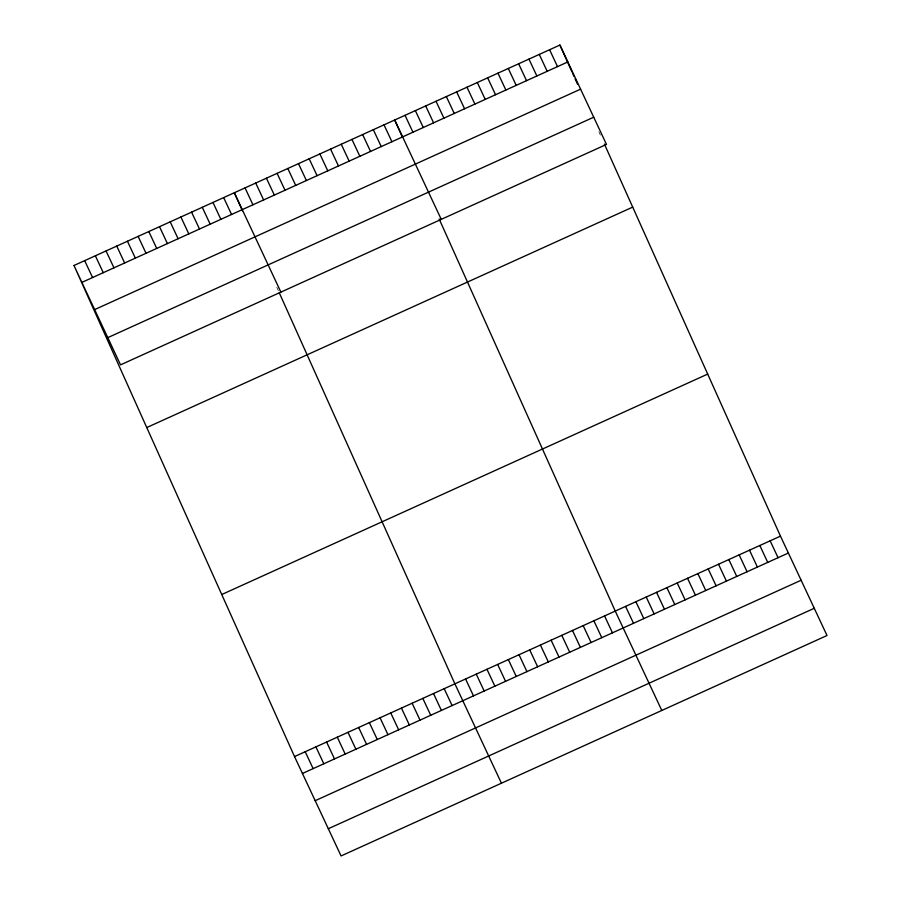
<?xml version="1.0" encoding="UTF-8"?>
<svg xmlns="http://www.w3.org/2000/svg" width="901" height="901" viewBox="0 0 901 901"><rect width="100%" height="100%" fill="white"/><g stroke="black" fill="none" stroke-linecap="round" stroke-linejoin="round"><path stroke-width="0.68" stroke-dasharray="4.5 3.38" d="M598.85 131.704L600.359 135.082M276.798 287.284L278.319 290.663"/><path stroke-width="1.35" d="M73.983 265.491L559.926 45.05L606.474 144.419L120.531 364.86L73.983 265.491L294.526 756.581L341.074 855.95L827.017 635.509L780.469 536.14L604.402 144.081M81.89 282.385L567.844 61.932M94.639 309.606L580.593 89.154M107.782 337.638L593.725 117.198M146.762 427.558L632.705 207.106M221.747 594.525L707.69 374.084M294.526 756.581L780.469 536.14M302.432 773.475L788.386 553.023M315.181 800.685L801.135 580.244M328.324 828.729L814.267 608.288M549.599 49.735L557.516 66.618M770.152 540.825L778.059 557.708M539.271 54.42L547.189 71.303M759.825 545.51L767.731 562.393M528.955 59.106L536.861 75.988M749.497 550.196L757.403 567.078M518.627 63.791L526.533 80.673M739.169 554.881L747.075 571.763M508.299 68.476L516.205 85.358M728.841 559.566L736.748 576.449M497.971 73.161L505.878 90.044M718.514 564.251L726.42 581.134M487.644 77.846L495.55 94.729M708.186 568.925L716.104 585.819M477.316 82.52L485.234 99.414M697.858 573.61L705.776 590.504M466.988 87.206L474.906 104.099M687.531 578.296L695.448 595.189M456.661 91.891L464.578 108.784M677.214 582.981L685.12 599.875M446.344 96.576L454.25 113.47M666.886 587.666L674.793 604.56M436.016 101.261L443.923 118.155M656.559 592.351L664.465 609.245M425.689 105.946L433.595 122.84M646.231 597.036L654.137 613.93M415.361 110.632L423.267 127.525M635.903 601.722L643.81 618.604M405.033 115.317L412.94 132.199M625.576 606.407L633.493 623.289M441.253 219.371L394.706 120.002L402.285 136.884M661.796 710.461L615.248 611.092L439.181 219.033M384.017 124.856L391.924 141.739M604.56 615.935L612.466 632.829M373.329 129.699L381.236 146.593M593.872 620.789L601.778 637.683M362.63 134.553L370.548 151.436M583.184 625.643L591.09 642.526M351.942 139.396L359.859 156.29M572.484 630.486L580.402 647.38M341.254 144.25L349.16 161.144M561.796 635.34L569.702 652.223M330.566 149.104L338.472 165.987M551.108 640.194L559.014 657.077M319.866 153.947L327.784 170.841M540.42 645.037L548.326 661.931M309.178 158.801L317.096 175.684M529.72 649.891L537.638 666.774M298.49 163.655L306.396 180.538M519.032 654.734L526.939 671.628M287.802 168.498L295.708 185.392M508.344 659.588L516.25 676.471M277.103 173.352L285.02 190.235M497.656 664.442L505.562 681.325M266.414 178.195L274.332 195.089M486.957 669.285L494.874 686.179M255.726 183.049L263.633 199.932M476.269 674.139L484.175 691.022M245.038 187.904L252.944 204.786M465.58 678.994L473.487 695.876M280.887 292.115L234.339 192.746L242.425 210.755M501.429 783.206L454.892 683.836L279.321 292.915M223.651 197.601L231.568 214.483M444.193 688.691L452.111 705.573M212.963 202.443L220.869 219.337M433.505 693.533L441.411 710.427M202.274 207.298L210.181 224.191M422.817 698.388L430.723 715.27M191.575 212.152L199.493 229.034M412.129 703.242L420.035 720.124M180.887 216.995L188.805 233.888M401.429 708.085L409.347 724.978M170.199 221.849L178.105 238.731M390.741 712.939L398.659 729.821M159.511 226.703L167.417 243.585M380.053 717.782L387.959 734.675M148.811 231.546L156.729 248.439M369.365 722.636L377.271 739.518M138.123 236.4L146.041 253.282M358.666 727.49L366.583 744.372M127.435 241.243L135.341 258.136M347.977 732.333L355.895 749.227M116.747 246.097L124.653 262.979M337.289 737.187L345.196 754.069M106.048 250.951L113.965 267.834M326.601 742.041L334.508 758.924M95.36 255.794L103.277 272.688M315.902 746.884L323.819 763.778M84.671 260.648L92.578 277.531M305.214 751.738L313.131 768.621M559.926 45.05L572.056 72.057M572.563 73.184L574.083 76.562M575.097 78.815L577.62 84.435"/></g></svg>
